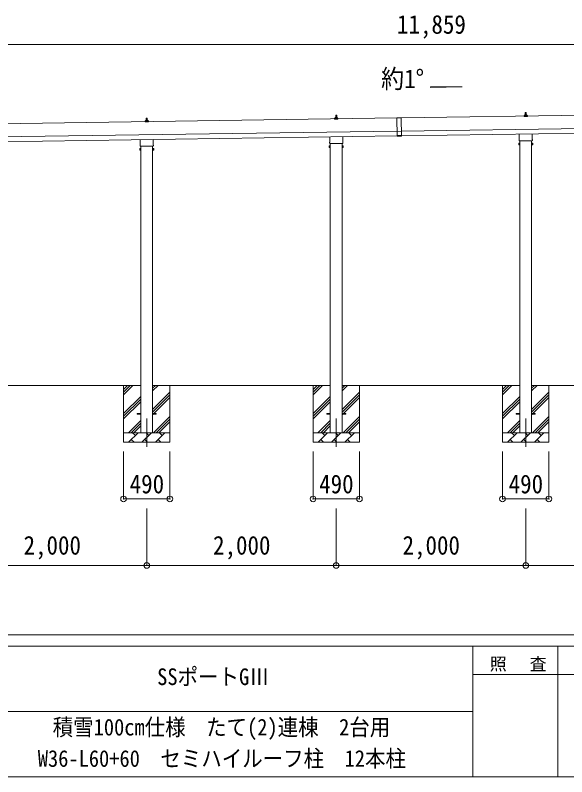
# Model space of a CAD drawing. Units: millimetres at full size, sheet at 1:60. Extents: x -16864 to 16864, y -11640 to 11640.
# Drawn here: x 574 to 6395, y -11640 to -3601 of the extents above; entities that cross this region are included whole.
import ezdxf
from ezdxf.enums import TextEntityAlignment as Align

# ---------------------------------------------------------------- set-up
doc = ezdxf.new("R2010")
doc.units = ezdxf.units.MM
doc.header["$LTSCALE"] = 60
doc.header["$PDMODE"] = 32
doc.header["$PDSIZE"] = 60
doc.linetypes.add('CHAIN1', pattern=[8, 5, -1, 1, -1])
for name, color, linetype, lineweight in [('0-1_Defpoints', 7, 'CHAIN1', 9), ('0-2_TEXT1', 4, 'Continuous', 9), ('0-3_SHAPE', 7, 'Continuous', 9), ('0-7_PARTS2', 7, 'Continuous', 9), ('0-8_TABLE1', 6, 'Continuous', 9), ('F-0', 7, 'Continuous', 9)]:
    doc.layers.add(name, color=color, linetype=linetype, lineweight=lineweight)
doc.styles.add('ＭＳ ゴシック', font='')
doc.styles.get('ＭＳ ゴシック').set_extended_font_data('MS Gothic')

msp = doc.modelspace()

# ---------------------------------------------------------------- linework, layer by layer
at = {"layer": '0-1_Defpoints'}
for p, q in [((1962.19, -7858.64), (1962.19, -8207.64)), ((3962.19, -7858.64), (3962.19, -8207.64)), ((5962.19, -7858.64), (5962.19, -8207.64))]:
    msp.add_line(p, q, dxfattribs=at)
at = {"layer": '0-2_TEXT1'}
for p, q in [((5293.02, -4357.81), (4957.02, -4362.61)), ((3956.49, -4682.24), (3957.22, -4658.72)), ((3958.22, -4657.74), (3966.77, -4657.74)), ((3967.77, -4658.72), (3968.49, -4682.24)), ((10857.87, -4596.58), (4647.25, -4685.3)), ((5944.24, -4669.17), (5944.24, -4661.46)), ((5944.62, -4660.67), (5980.36, -4660.67)), ((5945.01, -4660.48), (5951.73, -4658.85)), ((5952.11, -4658.67), (5972.87, -4658.67)), ((5952.49, -4657.88), (5952.49, -4653.67)), ((5953.49, -4653.67), (5971.49, -4653.67)), ((5956.49, -4653.67), (5957.22, -4630.14)), ((5958.22, -4629.17), (5966.77, -4629.17)), ((5967.77, -4630.14), (5968.49, -4653.67)), ((5972.49, -4657.88), (5972.49, -4653.67)), ((5979.98, -4660.48), (5973.26, -4658.85)), ((5980.74, -4669.17), (5980.74, -4661.46)), ((4602.25, -4685.95), (-933.21, -4765.03)), ((1944.24, -4726.31), (1944.24, -4718.6)), ((1980.74, -4726.31), (1944.24, -4726.31)), ((1944.62, -4717.81), (1980.36, -4717.81)), ((1945.01, -4717.63), (1951.73, -4716)), ((1952.11, -4715.81), (1972.87, -4715.81)), ((1952.49, -4715.02), (1952.49, -4710.81)), ((1953.49, -4710.81), (1971.49, -4710.81)), ((1956.49, -4710.81), (1957.22, -4687.29)), ((1958.22, -4686.31), (1966.77, -4686.31)), ((1967.77, -4687.29), (1968.49, -4710.81)), ((1972.49, -4715.02), (1972.49, -4710.81)), ((1979.98, -4717.63), (1973.26, -4716)), ((1980.74, -4726.31), (1980.74, -4718.6)), ((3944.24, -4697.74), (3944.24, -4690.03)), ((3980.74, -4697.74), (3944.24, -4697.74)), ((3944.62, -4689.24), (3980.36, -4689.24)), ((3945.01, -4689.05), (3951.73, -4687.43)), ((3952.11, -4687.24), (3972.87, -4687.24)), ((3952.49, -4686.45), (3952.49, -4682.24)), ((3953.49, -4682.24), (3971.49, -4682.24)), ((3972.49, -4686.45), (3972.49, -4682.24)), ((3979.98, -4689.05), (3973.26, -4687.43)), ((3980.74, -4697.74), (3980.74, -4690.03)), ((4602.24, -4684.95), (4647.23, -4684.3)), ((4602.24, -4684.95), (4604.99, -4877.43)), ((4647.25, -4685.3), (4602.25, -4685.95)), ((4647.23, -4684.3), (4649.98, -4876.79)), ((4649.25, -4825.29), (10859.87, -4736.57)), ((5980.74, -4669.17), (5944.24, -4669.17)), ((4649.96, -4875.29), (10860.58, -4786.56)), ((-931.21, -4905.01), (4604.25, -4825.93)), ((-930.5, -4955.01), (4604.97, -4875.93)), ((3893.89, -4941.73), (3893.89, -4886.09)), ((4030.49, -4884.13), (4030.49, -4941.73)), ((4649.26, -4826.29), (4604.27, -4826.93)), ((4649.91, -4871.79), (4604.92, -4872.43)), ((4649.98, -4876.79), (4604.99, -4877.43)), ((5893.89, -4913.16), (5893.89, -4857.52)), ((6030.49, -4855.56), (6030.49, -4913.16)), ((1892.19, -4979.07), (1892.19, -4973.57)), ((1893.89, -4970.3), (1893.89, -4914.66)), ((2030.12, -4982.57), (1894.25, -4982.57)), ((1899.69, -4982.57), (1899.69, -8008.64)), ((2024.69, -8008.64), (2024.69, -4982.57)), ((2030.49, -4912.71), (2030.49, -4970.3)), ((2032.19, -4973.57), (2032.19, -4979.07)), ((3888.19, -4980), (3888.94, -4978.68)), ((3888.19, -4980), (3888.19, -4997)), ((3895.19, -4983.59), (3888.94, -4983.59)), ((3892.19, -4950.5), (3892.19, -4945)), ((4030.12, -4954), (3894.25, -4954)), ((3899.69, -4954), (3899.69, -8008.64)), ((4024.69, -8008.64), (4024.69, -4954)), ((4029.19, -4983.59), (4035.43, -4983.59)), ((4032.19, -4945), (4032.19, -4950.5)), ((4036.19, -4980), (4035.43, -4978.68)), ((4036.19, -4980), (4036.19, -4997)), ((5888.19, -4951.43), (5888.94, -4950.11)), ((5888.19, -4951.43), (5888.19, -4968.43)), ((5888.19, -4968.43), (5888.94, -4969.74)), ((5895.19, -4955.02), (5888.94, -4955.02)), ((5895.19, -4964.84), (5888.94, -4964.84)), ((5895.19, -4969.74), (5888.94, -4969.74)), ((5892.19, -4921.93), (5892.19, -4916.43)), ((6030.12, -4925.43), (5894.25, -4925.43)), ((5897.69, -4969.13), (5895.19, -4969.13)), ((5899.69, -4925.43), (5899.69, -8008.64)), ((6024.69, -8008.64), (6024.69, -4925.43)), ((6026.69, -4969.13), (6029.19, -4969.13)), ((6029.19, -4955.02), (6035.43, -4955.02)), ((6029.19, -4964.84), (6035.43, -4964.84)), ((6029.19, -4969.74), (6035.43, -4969.74)), ((6032.19, -4916.43), (6032.19, -4921.93)), ((6036.19, -4951.43), (6035.43, -4950.11)), ((6036.19, -4968.43), (6035.43, -4969.74)), ((6036.19, -4951.43), (6036.19, -4968.43)), ((1888.19, -5008.57), (1888.94, -5007.26)), ((1888.19, -5008.57), (1888.19, -5025.57)), ((1888.19, -5025.57), (1888.94, -5026.89)), ((1895.19, -5012.16), (1888.94, -5012.16)), ((1895.19, -5021.98), (1888.94, -5021.98)), ((1895.19, -5026.89), (1888.94, -5026.89)), ((1897.69, -5026.27), (1895.19, -5026.27)), ((2026.69, -5026.27), (2029.19, -5026.27)), ((2029.19, -5012.16), (2035.43, -5012.16)), ((2029.19, -5021.98), (2035.43, -5021.98)), ((2029.19, -5026.89), (2035.43, -5026.89)), ((2036.19, -5008.57), (2035.43, -5007.26)), ((2036.19, -5025.57), (2035.43, -5026.89)), ((2036.19, -5008.57), (2036.19, -5025.57)), ((3888.19, -4997), (3888.94, -4998.31)), ((3895.19, -4993.41), (3888.94, -4993.41)), ((3895.19, -4998.31), (3888.94, -4998.31)), ((3897.69, -4997.7), (3895.19, -4997.7)), ((4026.69, -4997.7), (4029.19, -4997.7)), ((4029.19, -4993.41), (4035.43, -4993.41)), ((4029.19, -4998.31), (4035.43, -4998.31)), ((4036.19, -4997), (4035.43, -4998.31)), ((1862.19, -7804.14), (1899.69, -7804.14)), ((1862.19, -7813.14), (1862.19, -7804.14)), ((1862.19, -7804.14), (1899.69, -7804.14)), ((1862.19, -7813.14), (1862.19, -7804.14)), ((1862.19, -7813.14), (1899.69, -7813.14)), ((1862.19, -7813.14), (1899.69, -7813.14)), ((2024.69, -7804.14), (2062.19, -7804.14)), ((2024.69, -7804.14), (2062.19, -7804.14)), ((2024.69, -7813.14), (2062.19, -7813.14)), ((2024.69, -7813.14), (2062.19, -7813.14)), ((2062.19, -7813.14), (2062.19, -7804.14)), ((2062.19, -7813.14), (2062.19, -7804.14)), ((3862.19, -7804.14), (3899.69, -7804.14)), ((3862.19, -7813.14), (3862.19, -7804.14)), ((3862.19, -7804.14), (3899.69, -7804.14)), ((3862.19, -7813.14), (3862.19, -7804.14)), ((3862.19, -7813.14), (3899.69, -7813.14)), ((3862.19, -7813.14), (3899.69, -7813.14)), ((4024.69, -7804.14), (4062.19, -7804.14)), ((4024.69, -7804.14), (4062.19, -7804.14)), ((4024.69, -7813.14), (4062.19, -7813.14)), ((4024.69, -7813.14), (4062.19, -7813.14)), ((4062.19, -7813.14), (4062.19, -7804.14)), ((4062.19, -7813.14), (4062.19, -7804.14)), ((5862.19, -7804.14), (5899.69, -7804.14)), ((5862.19, -7813.14), (5862.19, -7804.14)), ((5862.19, -7804.14), (5899.69, -7804.14)), ((5862.19, -7813.14), (5862.19, -7804.14)), ((5862.19, -7813.14), (5899.69, -7813.14)), ((5862.19, -7813.14), (5899.69, -7813.14)), ((6024.69, -7804.14), (6062.19, -7804.14)), ((6024.69, -7804.14), (6062.19, -7804.14)), ((6024.69, -7813.14), (6062.19, -7813.14)), ((6024.69, -7813.14), (6062.19, -7813.14)), ((6062.19, -7813.14), (6062.19, -7804.14)), ((6062.19, -7813.14), (6062.19, -7804.14))]:
    msp.add_line(p, q, dxfattribs=at)
for points in [[(3895.19, -4998.31), (3895.19, -4978.68), (3888.94, -4978.68)], [(3895.19, -4997.7), (3895.19, -4979.3), (3897.69, -4979.3)], [(4029.19, -4997.7), (4029.19, -4979.3), (4026.69, -4979.3)], [(4029.19, -4998.31), (4029.19, -4978.68), (4035.43, -4978.68)], [(5895.19, -4969.74), (5895.19, -4950.11), (5888.94, -4950.11)], [(5895.19, -4969.13), (5895.19, -4950.73), (5897.69, -4950.73)], [(6029.19, -4969.13), (6029.19, -4950.73), (6026.69, -4950.73)], [(6029.19, -4969.74), (6029.19, -4950.11), (6035.43, -4950.11)], [(1895.19, -5026.89), (1895.19, -5007.26), (1888.94, -5007.26)], [(1895.19, -5026.27), (1895.19, -5007.87), (1897.69, -5007.87)], [(2029.19, -5026.27), (2029.19, -5007.87), (2026.69, -5007.87)], [(2029.19, -5026.89), (2029.19, -5007.26), (2035.43, -5007.26)]]:
    msp.add_lwpolyline(points, dxfattribs=at)
for points in [[(3897.69, -4999), (3897.69, -4978), (3899.69, -4978), (3899.69, -4999)], [(4026.69, -4999), (4026.69, -4978), (4024.69, -4978), (4024.69, -4999)], [(5897.69, -4970.43), (5897.69, -4949.43), (5899.69, -4949.43), (5899.69, -4970.43)], [(6026.69, -4970.43), (6026.69, -4949.43), (6024.69, -4949.43), (6024.69, -4970.43)], [(1897.69, -5027.57), (1897.69, -5006.57), (1899.69, -5006.57), (1899.69, -5027.57)], [(2026.69, -5027.57), (2026.69, -5006.57), (2024.69, -5006.57), (2024.69, -5027.57)]]:
    msp.add_lwpolyline(points, close=True, dxfattribs=at)
for centre, radius, start, end in [((3958.22, -4658.74), 1, 90, 178.60509), ((3966.77, -4658.74), 1, 1.39491, 90), ((5945.24, -4661.46), 1, 103.62699, 180), ((5951.49, -4657.88), 1, 283.62699, 0), ((5956.58, -4654.3), 4.13, 90, 171.17633), ((5953.49, -4654.67), 1, 90, 180), ((5958.22, -4630.17), 1, 90, 178.60509), ((5965.83, -4653.67), 4.83, 133.60282, 180), ((5959.16, -4653.67), 4.83, 0, 46.39718), ((5966.77, -4630.17), 1, 1.39491, 90), ((5968.41, -4654.3), 4.13, 8.82367, 90), ((5971.49, -4654.67), 1, 0, 90), ((5973.49, -4657.88), 1, 180, 256.37301), ((5979.74, -4661.46), 1, 0, 76.37301), ((1945.24, -4718.6), 1, 103.62699, 180), ((1951.49, -4715.02), 1, 283.62699, 0), ((1956.58, -4711.45), 4.13, 90, 171.17633), ((1953.49, -4711.81), 1, 90, 180), ((1958.22, -4687.31), 1, 90, 178.60509), ((1965.83, -4710.81), 4.83, 133.60282, 180), ((1959.16, -4710.81), 4.83, 0, 46.39718), ((1966.77, -4687.31), 1, 1.39491, 90), ((1968.41, -4711.45), 4.13, 8.82367, 90), ((1971.49, -4711.81), 1, 0, 90), ((1973.49, -4715.02), 1, 180, 256.37301), ((1979.74, -4718.6), 1, 0, 76.37301), ((3945.24, -4690.03), 1, 103.62699, 180), ((3951.49, -4686.45), 1, 283.62699, 0), ((3956.58, -4682.87), 4.13, 90, 171.17633), ((3953.49, -4683.24), 1, 90, 180), ((3965.83, -4682.24), 4.83, 133.60282, 180), ((3959.16, -4682.24), 4.83, 0, 46.39718), ((3968.41, -4682.87), 4.13, 8.82367, 90), ((3971.49, -4683.24), 1, 0, 90), ((3973.49, -4686.45), 1, 180, 256.37301), ((3979.74, -4690.03), 1, 0, 76.37301), ((1896.19, -4973.57), 4, 125.09963, 180), ((1896.19, -4979.07), 4, 180, 194.47751), ((1896.19, -4979.07), 4, 194.47751, 241.04498), ((2028.19, -4979.07), 4, 298.95502, 345.52249), ((2028.19, -4973.57), 4, 0, 54.90037), ((2028.19, -4979.07), 4, 345.52249, 0), ((3892.53, -4981.14), 4.34, 145.61575, 214.38425), ((3904.43, -4988.5), 16.24, 162.41205, 197.58795), ((3896.19, -4945), 4, 125.09963, 180), ((3896.19, -4950.5), 4, 180, 194.47751), ((3896.19, -4950.5), 4, 194.47751, 241.04498), ((4028.19, -4950.5), 4, 298.95502, 345.52249), ((4028.19, -4945), 4, 0, 54.90037), ((4028.19, -4950.5), 4, 345.52249, 0), ((4019.94, -4988.5), 16.24, 342.41205, 17.58795), ((4031.84, -4981.14), 4.34, 325.61575, 34.38425), ((5892.53, -4952.57), 4.34, 145.61575, 214.38425), ((5892.53, -4967.29), 4.34, 145.61575, 214.38425), ((5904.43, -4959.93), 16.24, 162.41205, 197.58795), ((5896.19, -4916.43), 4, 125.09963, 180), ((5896.19, -4921.93), 4, 180, 194.47751), ((5896.19, -4921.93), 4, 194.47751, 241.04498), ((6028.19, -4921.93), 4, 298.95502, 345.52249), ((6028.19, -4916.43), 4, 0, 54.90037), ((6028.19, -4921.93), 4, 345.52249, 0), ((6019.94, -4959.93), 16.24, 342.41205, 17.58795), ((6031.84, -4952.57), 4.34, 325.61575, 34.38425), ((6031.84, -4967.29), 4.34, 325.61575, 34.38425), ((1892.53, -5009.71), 4.34, 145.61575, 214.38425), ((1892.53, -5024.43), 4.34, 145.61575, 214.38425), ((1904.43, -5017.07), 16.24, 162.41205, 197.58795), ((2019.94, -5017.07), 16.24, 342.41205, 17.58795), ((2031.84, -5009.71), 4.34, 325.61575, 34.38425), ((2031.84, -5024.43), 4.34, 325.61575, 34.38425), ((3892.53, -4995.86), 4.34, 145.61575, 214.38425), ((4031.84, -4995.86), 4.34, 325.61575, 34.38425)]:
    msp.add_arc(centre, radius, start, end, dxfattribs=at)
at = {"layer": '0-3_SHAPE'}
for p, q in [((1899.69, -7508.64), (24.69, -7508.64)), ((1717.19, -7508.64), (1717.19, -8108.64)), ((1717.19, -7552.12), (1760.67, -7508.64)), ((1717.19, -7580.41), (1788.95, -7508.64)), ((1717.19, -7608.69), (1817.24, -7508.64)), ((3899.69, -7508.64), (2024.69, -7508.64)), ((2024.69, -7537.47), (2053.51, -7508.64)), ((2024.69, -7565.75), (2081.79, -7508.64)), ((2207.19, -7508.64), (2207.19, -8108.64)), ((3717.19, -7508.64), (3717.19, -8108.64)), ((3717.19, -7552.12), (3760.67, -7508.64)), ((3717.19, -7580.41), (3788.95, -7508.64)), ((3717.19, -7608.69), (3817.24, -7508.64)), ((5899.69, -7508.64), (4024.69, -7508.64)), ((4024.69, -7537.47), (4053.51, -7508.64)), ((4024.69, -7565.75), (4081.79, -7508.64)), ((4207.19, -7508.64), (4207.19, -8108.64)), ((5717.19, -7508.64), (5717.19, -8108.64)), ((5717.19, -7552.12), (5760.67, -7508.64)), ((5717.19, -7580.41), (5788.95, -7508.64)), ((5717.19, -7608.69), (5817.24, -7508.64)), ((7899.69, -7508.64), (6024.69, -7508.64)), ((6024.69, -7537.47), (6053.51, -7508.64)), ((6024.69, -7565.75), (6081.79, -7508.64)), ((6207.19, -7508.64), (6207.19, -8108.64)), ((1717.19, -7806.68), (1899.69, -7624.18)), ((2024.69, -7763.74), (2207.19, -7581.24)), ((2024.69, -7792.02), (2207.19, -7609.52)), ((3717.19, -7806.68), (3899.69, -7624.18)), ((4024.69, -7763.74), (4207.19, -7581.24)), ((4024.69, -7792.02), (4207.19, -7609.52)), ((5717.19, -7806.68), (5899.69, -7624.18)), ((6024.69, -7763.74), (6207.19, -7581.24)), ((6024.69, -7792.02), (6207.19, -7609.52)), ((1717.19, -7834.97), (1899.69, -7652.47)), ((1717.19, -7863.25), (1899.69, -7680.75)), ((2024.69, -7820.31), (2207.19, -7637.81)), ((3717.19, -7834.97), (3899.69, -7652.47)), ((3717.19, -7863.25), (3899.69, -7680.75)), ((4024.69, -7820.31), (4207.19, -7637.81)), ((5717.19, -7834.97), (5899.69, -7652.47)), ((5717.19, -7863.25), (5899.69, -7680.75)), ((6024.69, -7820.31), (6207.19, -7637.81)), ((2034.34, -8008.64), (2207.19, -7835.8)), ((2062.63, -8008.64), (2207.19, -7864.08)), ((4034.34, -8008.64), (4207.19, -7835.8)), ((4062.63, -8008.64), (4207.19, -7864.08)), ((6034.34, -8008.64), (6207.19, -7835.8)), ((6062.63, -8008.64), (6207.19, -7864.08)), ((1769.78, -8008.64), (1899.69, -7878.74)), ((1798.07, -8008.64), (1899.69, -7907.02)), ((1826.35, -8008.64), (1899.69, -7935.31)), ((2090.91, -8008.64), (2207.19, -7892.37)), ((3769.78, -8008.64), (3899.69, -7878.74)), ((3798.07, -8008.64), (3899.69, -7907.02)), ((3826.35, -8008.64), (3899.69, -7935.31)), ((4090.91, -8008.64), (4207.19, -7892.37)), ((5769.78, -8008.64), (5899.69, -7878.74)), ((5798.07, -8008.64), (5899.69, -7907.02)), ((5826.35, -8008.64), (5899.69, -7935.31)), ((6090.91, -8008.64), (6207.19, -7892.37)), ((1717.19, -8008.64), (2207.19, -8008.64)), ((1770.76, -8108.64), (1870.76, -8008.64)), ((1842.21, -8037.2), (1813.66, -8008.64)), ((1912.19, -8108.64), (2012.19, -8008.64)), ((1983.63, -8037.2), (1955.08, -8008.64)), ((2053.61, -8108.64), (2153.61, -8008.64)), ((2125.05, -8037.2), (2096.5, -8008.64)), ((3717.19, -8008.64), (4207.19, -8008.64)), ((3770.76, -8108.64), (3870.76, -8008.64)), ((3842.21, -8037.2), (3813.66, -8008.64)), ((3912.19, -8108.64), (4012.19, -8008.64)), ((3983.63, -8037.2), (3955.08, -8008.64)), ((4053.61, -8108.64), (4153.61, -8008.64)), ((4125.05, -8037.2), (4096.5, -8008.64)), ((5717.19, -8008.64), (6207.19, -8008.64)), ((5770.76, -8108.64), (5870.76, -8008.64)), ((5842.21, -8037.2), (5813.66, -8008.64)), ((5912.19, -8108.64), (6012.19, -8008.64)), ((5983.63, -8037.2), (5955.08, -8008.64)), ((6053.61, -8108.64), (6153.61, -8008.64)), ((6125.05, -8037.2), (6096.5, -8008.64)), ((2207.19, -8108.64), (1717.19, -8108.64)), ((1799.32, -8080.09), (1827.87, -8108.64)), ((1940.74, -8080.09), (1969.29, -8108.64)), ((2082.16, -8080.09), (2110.71, -8108.64)), ((4207.19, -8108.64), (3717.19, -8108.64)), ((3799.32, -8080.09), (3827.87, -8108.64)), ((3940.74, -8080.09), (3969.29, -8108.64)), ((4082.16, -8080.09), (4110.71, -8108.64)), ((6207.19, -8108.64), (5717.19, -8108.64)), ((5799.32, -8080.09), (5827.87, -8108.64)), ((5940.74, -8080.09), (5969.29, -8108.64)), ((6082.16, -8080.09), (6110.71, -8108.64))]:
    msp.add_line(p, q, dxfattribs=at)
at = {"layer": '0-7_PARTS2', "color": 4}
for p, q in [((4957.02, -4362.61), (4957.02, -4357.81)), ((4957.02, -4357.81), (5293.02, -4357.81))]:
    msp.add_line(p, q, dxfattribs=at)
at = {"layer": '0-8_TABLE1'}
for p, q in [((10893.19, -3911), (-965.81, -3911)), ((1717.19, -8707.64), (1717.19, -8207.64)), ((2207.19, -8707.64), (2207.19, -8207.64)), ((3717.19, -8707.64), (3717.19, -8207.64)), ((4207.19, -8707.64), (4207.19, -8207.64)), ((5717.19, -8707.64), (5717.19, -8207.64)), ((6207.19, -8707.64), (6207.19, -8207.64)), ((1717.19, -8707.64), (2207.19, -8707.64)), ((3717.19, -8707.64), (4207.19, -8707.64)), ((5717.19, -8707.64), (6207.19, -8707.64)), ((1962.19, -9409.64), (1962.19, -8809.64)), ((3962.19, -9409.64), (3962.19, -8809.64)), ((5962.19, -9409.64), (5962.19, -8809.64)), ((1962.19, -9409.64), (-37.81, -9409.64)), ((3962.19, -9409.64), (1962.19, -9409.64)), ((5962.19, -9409.64), (3962.19, -9409.64)), ((7962.19, -9409.64), (5962.19, -9409.64))]:
    msp.add_line(p, q, dxfattribs=at)
for p in [(1717.19, -8707.64), (2207.19, -8707.64), (3717.19, -8707.64), (4207.19, -8707.64), (5717.19, -8707.64), (6207.19, -8707.64), (1962.19, -9409.64), (3962.19, -9409.64), (5962.19, -9409.64)]:
    msp.add_point(p, dxfattribs=at)
at = {"layer": 'F-0', "color": 5, "lineweight": 5}
for p, q in [((-16864.12, -10140), (16015.88, -10140)), ((-16864.12, -10260), (10682.37, -10260)), ((5402.37, -10260), (5402.37, -11640)), ((6302.37, -10260), (6302.37, -11640)), ((5402.37, -10560), (9002.37, -10560)), ((-6897.63, -10950), (5402.37, -10950)), ((-16864.12, -11640), (16015.88, -11640))]:
    msp.add_line(p, q, dxfattribs=at)

# ---------------------------------------------------------------- texts
at = {"layer": '0-7_PARTS2', "style": 'ＭＳ ゴシック', "width": 0.9}
msp.add_text('約1°', height=197.9, dxfattribs=at).set_placement((4435.93, -4430.37), align=Align.BOTTOM_LEFT)
at = {"layer": '0-8_TABLE1', "color": 7, "style": 'ＭＳ ゴシック', "width": 0.9}
for s, p in [('11,859', (4603.69, -3856)), ('490', (1782.19, -8707.64)), ('490', (3782.19, -8707.64)), ('490', (5782.19, -8707.64)), ('2,000', (662.19, -9354.64)), ('2,000', (2662.19, -9354.64)), ('2,000', (4662.19, -9354.64))]:
    msp.add_text(s, height=197.9, dxfattribs=at).set_placement(p, align=Align.BOTTOM_LEFT)
at = {"layer": 'F-0', "style": 'ＭＳ ゴシック', "width": 0.9}
for s, p in [('SSポートGⅢ ', (2072.37, -10725)), ('積雪100cm仕様\u3000たて(2)連棟\u30002台用', (969.87, -11256.91)), ('W36-L60+60\u3000セミハイルーフ柱\u300012本柱', (812.37, -11587.74))]:
    msp.add_text(s, height=176, dxfattribs=at).set_placement(p, align=Align.BOTTOM_LEFT)
at = {"layer": 'F-0', "insert": (5582.37, -10530), "char_height": 132, "attachment_point": 7, "style": 'ＭＳ ゴシック'}
msp.add_mtext('\\T1.17;照\u3000査', dxfattribs=at)

doc.saveas('drawing.dxf')
